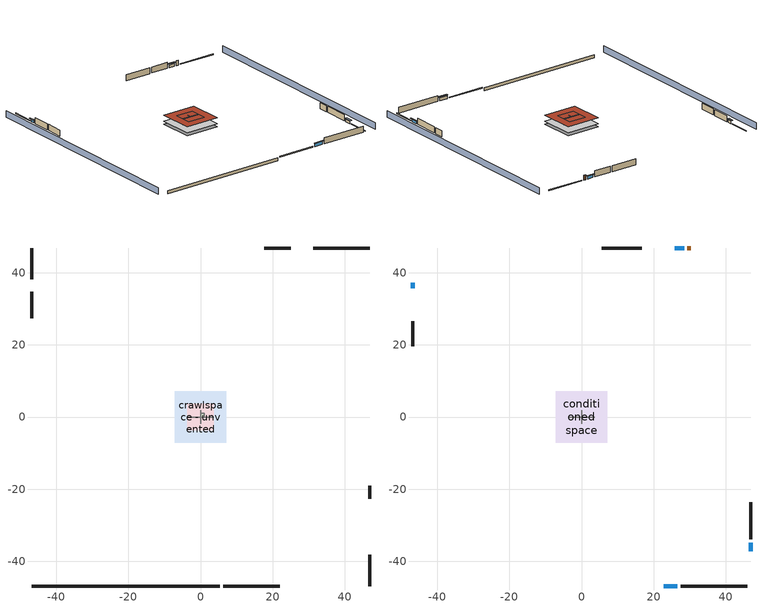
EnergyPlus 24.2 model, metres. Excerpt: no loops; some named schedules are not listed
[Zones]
air source heat pump airloop ret air zone
 floor adiabatic (AdiabaticConst): 0,0 0,1 1,1 1,0 z0
 wall adiabatic (AdiabaticConst): 0,1 0,0 1,0 1,1 0,1 z0:1
 ceiling adiabatic (AdiabaticConst): 1,0 1,1 0,1 0,0 z1
crawlspace - unvented
 floor foundation (Slab2 construction): -7.11,-7.11 -7.11,7.11 7.11,7.11 7.11,-7.11 z-0.91
 wall outside (RimJoist1 construction): 6.27,-46.87 21.94,-46.87 z0.3:0.61
 wall outside (RimJoist2 construction): -46.87,46.87 -46.87,38.18 z0.3:0.61
 wall outside (RimJoist3 construction): 46.87,46.87 31.2,46.87 z0.3:0.61
 wall outside (RimJoist4 construction): 46.87,-46.87 46.87,-38.18 z0.3:0.61
 wall foundation (FoundationWall1 construction): -46.87,-46.87 5.34,-46.87 z-0.91:0.3
garage
 floor foundation (Slab1 construction): -3.66,-3.66 -3.66,3.66 3.66,3.66 3.66,-3.66 z0
 wall outside (Wall1 construction): -46.87,34.76 -46.87,27.44 z0.3:2.74
 wall outside (Wall2 construction): 24.97,46.87 17.66,46.87 z0.3:2.74
 wall outside (Wall9 construction): 46.87,-22.73 46.87,-19.07 z0.3:2.74
 wall to conditioned space (Wall5 construction Reversed): -3.66,0 3.66,0 z0.3:2.74
 wall to conditioned space (Wall6 construction Reversed): 0,-1.83 0,1.83 z0.3:2.74
 roof outside (Roof1 construction): -3.66,3.66 -3.66,-3.66 3.66,-3.66 3.66,3.66 z2.74
conditioned space
 floor to crawlspace - unvented (Floor1 construction): -7.11,-7.11 -7.11,7.11 7.11,7.11 7.11,-7.11 z0.3
 wall outside (AdiabaticWallConstruction 1): 30.27,46.87 29.36,46.87 z0.3:2.34
 wall outside (AdiabaticWallConstruction): 22.87,-46.87 26.53,-46.87 z0.3:1.52; -46.87,37.25 -46.87,35.68 z0.3:1.37; 28.43,46.87 25.9,46.87 z0.3:1.43; 46.87,-37.25 46.87,-34.86 z0.3:1.34
 wall outside (Wall3 construction): 27.46,-46.87 45.94,-46.87 z0.3:2.74
 wall outside (Wall4 construction): -46.87,26.51 -46.87,19.57 z0.3:2.74
 wall outside (Wall7 construction): 16.73,46.87 5.66,46.87 z0.3:2.74
 wall outside (Wall8 construction): 46.87,-33.93 46.87,-23.66 z0.3:2.74
 window (WindowConstruction): 22.87,-46.87 26.53,-46.87 z0.3:1.52
 window (WindowConstruction 1): -46.87,37.25 -46.87,35.68 z0.3:1.37
 window (WindowConstruction 2): 28.43,46.87 25.9,46.87 z0.3:1.43
 window (WindowConstruction 3): 46.87,-37.25 46.87,-34.86 z0.3:1.34
 door (Door): 30.27,46.87 29.36,46.87 z0.3:2.34
 roof outside (Roof2 construction): -7.11,7.11 -7.11,-7.11 7.11,-7.11 7.11,7.11 z2.74
shading: -51.44,46.87 -51.44,-46.87 / 51.44,-46.87 51.44,46.87 z0:2.74; 26.83,-46.87 22.56,-46.87 22.56,-47.48 26.83,-47.48 z1.83; -46.87,35.38 -46.87,37.56 -47.48,37.56 -47.48,35.38 z1.68; 25.59,46.87 28.73,46.87 28.73,47.48 25.59,47.48 z1.74; 46.87,-34.55 46.87,-37.56 47.48,-37.56 47.48,-34.55 z1.65
[Building]
Building 1: Terrain=Suburbs
[Site:Location]
Portland Intl Arpt_OR: Latitude {deg}=45.59; Longitude {deg}=-122.6; Time Zone {hr}=-8; Elevation {m}=33; Keep Site Location Information=Yes
[Site:GroundTemperature:Shallow]
10.2558, 8.96328, 8.85977, 9.47314, 11.9355, 14.3863, 16.5111, 17.8571, 17.9714, 16.8767, 14.8061, 12.4304
[Site:WaterMainsTemperature]
Calculation Method=Schedule; Temperature Schedule=mains temperature schedule
[Material] Roughness=Rough; Thermal Absorptance=0.9
Name | Thickness {m} | Conductivity {W/m-K} | Density {kg/m3} | Specific Heat {J/kg-K} | Solar Absorptance | Visible Absorptance
composite shingle siding | 0.00635 | 0.162714 | 1121.4 | 1465.45 | 0.7 | 0.7
concrete 4.0 in. | 0.1016 | 1.803125 | 2242.8 | 837.4 | 0.7 | 0.7
concrete 8.0 in. | 0.2032 | 1.803125 | 2242.8 | 837.4 | 0.7 | 0.7
door material | 0.04445 | 0.0612267 | 512.64 | 1214.23 | 0.7 | 0.7
floor covering | 0.0127 | 0.0433444 | 54.468 | 1339.84 | 0.6 | 0.6
floor stud and cavity | 0.1397 | 0.923637 | 92.3553 | 1139.71 | 0.7 | 0.7
furniture material conditioned space 1; furniture material garage 1 | 0.1524 | 0.115458 | 640.8 | 1214.23 | 0.6 | 0.6
gypsum board | 0.0127 | 0.160291 | 801 | 837.4 | 0.6 | 0.6
osb sheathing 0.5 in. | 0.0127 | 0.115458 | 512.64 | 1214.23 | 0.6 | 0.6
osb sheathing 0.5 in. 1 | 0.0127 | 0.115458 | 512.64 | 1214.23 | 0.7 | 0.7
osb sheathing 0.75 in. | 0.01905 | 0.115458 | 512.64 | 1214.23 | 0.7 | 0.7
rim joist stud and cavity | 0.0508 | 0.144151 | 50.32683 | 1063.81 | 0.6 | 0.6
roof rigid ins | 0.00302951 | 0.029427 | 32.04 | 1214.23 | 0.7 | 0.7
roof rigid ins 1 | 0.103632 | 0.029427 | 32.04 | 1214.23 | 0.7 | 0.7
roof stud and cavity | 0.2032 | 0.159782 | 78.34581 | 1123.46 | 0.7 | 0.7
slate or tile shingles | 0.01905 | 0.840978 | 1899.972 | 799.717 | 0.75 | 0.75
soil 0.5 in. | 0.0127 | 1.9041 | 1842.3 | 418.7 | 0.7 | 0.7
wall rigid ins; wall rigid ins 1; wall rigid ins 2 | 0.051816 | 0.029427 | 32.04 | 1214.23 | 0.7 | 0.7
wall rigid ins 3 | 0.512978 | 0.029427 | 32.04 | 1214.23 | 0.7 | 0.7
wall stud and cavity | 0.1397 | 0.348479 | 139.0536 | 1170.24 | 0.6 | 0.6
wall stud and cavity 1 | 0.1397 | 0.207325 | 139.0536 | 1170.24 | 0.7 | 0.7
wall stud and cavity 2 | 0.1397 | 0.222524 | 139.0536 | 1170.24 | 0.7 | 0.7
wall stud and cavity 3 | 0.0889 | 0.380278 | 52.3479 | 1209.89 | 0.7 | 0.7
wall stud and cavity 4 | 0.0889 | 0.391764 | 83.0341 | 1211.67 | 0.7 | 0.7
wood siding; wood siding 1 | 0.0254 | 0.102417 | 544.68 | 1172.36 | 0.7 | 0.7
[Material:NoMass]
Adiabatic: Roughness=Rough; Thermal Resistance {m2-K/W}=176.1; Thermal Absorptance=0.9; Solar Absorptance=0.7; Visible Absorptance=0.7
[WindowMaterial:SimpleGlazingSystem]
WindowMaterial: U-Factor {W/m2-K}=2.15764; Solar Heat Gain Coefficient=0.44
[Construction]
AdiabaticConst: Adiabatic
AdiabaticWallConstruction: wood siding, wall rigid ins 3, wall stud and cavity 3, gypsum board
AdiabaticWallConstruction 1: wood siding 1, wall rigid ins 3, wall stud and cavity 3, gypsum board
Door: door material
Floor1 construction: floor stud and cavity, osb sheathing 0.75 in., floor covering
FoundationWall1 construction: concrete 8.0 in.
furniture construction conditioned space 1: furniture material conditioned space 1
furniture construction garage 1: furniture material garage 1
PartitionWallConstruction: gypsum board, wall stud and cavity 4, gypsum board
RimJoist1 construction; RimJoist2 construction; RimJoist3 construction; RimJoist4 construction: composite shingle siding, rim joist stud and cavity
Roof1 construction: slate or tile shingles, roof rigid ins, osb sheathing 0.5 in.
Roof2 construction: slate or tile shingles, roof rigid ins 1, osb sheathing 0.75 in., roof stud and cavity, gypsum board
Slab1 construction: concrete 4.0 in.
Slab2 construction: soil 0.5 in.
Wall1 construction; Wall2 construction; Wall9 construction: composite shingle siding, osb sheathing 0.5 in. 1, wall stud and cavity
Wall3 construction; Wall4 construction: composite shingle siding, wall rigid ins, osb sheathing 0.5 in. 1, wall stud and cavity 1, gypsum board
Wall5 construction Reversed: gypsum board, wall stud and cavity 2, osb sheathing 0.5 in. 1, wall rigid ins 1
Wall6 construction Reversed: gypsum board, wall stud and cavity 2, osb sheathing 0.5 in. 1, wall rigid ins 2
Wall7 construction; Wall8 construction: composite shingle siding, wall rigid ins 2, osb sheathing 0.5 in. 1, wall stud and cavity 1, gypsum board
WindowConstruction; WindowConstruction 1; WindowConstruction 2; WindowConstruction 3: WindowMaterial
[Zone] Multiplier=1
Name | Volume {m3} | Part of Total Floor Area
air source heat pump airloop ret air zone | 1 | No
conditioned space | 493.619 | Yes
crawlspace - unvented | 246.81 | Yes
garage | 130.484 | Yes
[Space]
Name | Zone | Space Type | Volume {m3}
air source heat pump airloop ret air space | air source heat pump airloop ret air zone | Plenum Space Type
conditioned space 1 | conditioned space |  | 493.619
crawlspace - unvented 1 | crawlspace - unvented |  | 246.81
garage 1 | garage |  | 130.484
[SpaceList]
Plenum Space Type: air source heat pump airloop ret air space
[OtherEquipment] Design Level Calculation Method=EquipmentLevel
Name | Fuel Type | Zone or ZoneList or Space or SpaceList | Schedule | Design Level {W} | Fraction Latent | Fraction Radiant | Fraction Lost
air source heat pump airloop_0 RetCondToRP; air source heat pump airloop_0 RetSensLkToRP | None | air source heat pump airloop ret air space | Always On Discrete | 0 | 0 | 0 | 0
air source heat pump airloop_0 RetLatLkToRP | None | air source heat pump airloop ret air space | Always On Discrete | 0 | 1 | 0 | 0
air source heat pump airloop_0 SupCondToLv; air source heat pump airloop_0 SupSensLkToCond; mech vent house fan sensible load | None | conditioned space 1 | Always On Discrete | 0 | 0 | 0 | 0
air source heat pump airloop_0 SupLatLkToCond; mech vent house fan latent load | None | conditioned space 1 | Always On Discrete | 0 | 1 | 0 | 0
clothes dryer 1 | Electricity | conditioned space 1 | clothes_dryer | 0 | 0.015 | 0.081 | 0.85
cooking range 1 | Electricity | conditioned space 1 | cooking_range | 0 | 0.08 | 0.432 | 0.2
general water use latent | None | conditioned space 1 | general water use schedule | 62.594 | 1 | 0 | 0
general water use sensible | None | conditioned space 1 | general water use schedule | -61.6891 | 0 | 0.6 | 0
air source heat pump airloop_0 RetCondToDZ; air source heat pump airloop_0 SupCondToDZ; air source heat pump airloop_0 SupSensLkToDZ | None | crawlspace - unvented 1 | Always On Discrete | 0 | 0 | 0 | 0
air source heat pump airloop_0 SupLatLkToDZ | None | crawlspace - unvented 1 | Always On Discrete | 0 | 1 | 0 | 0
water heater energy adjustment1 | Electricity | garage 1 | Always On Discrete | 0.01 | 0 | 0 | 1
water heater lat | None | garage 1 | Always On Discrete | 0 | 1 | 0 | 0
water heater sens | None | garage 1 | Always On Discrete | 0 | 0 | 0 | 0
[SurfaceProperty:IncidentSolarMultiplier] Incident Solar Multiplier=1; Incident Solar Multiplier Schedule=trans schedule winter=0.85 summer=0.7
Window1; Window2; Window3; Window4
[InternalMass]
Name | Construction | Zone or ZoneList | Space or SpaceList | Surface Area {m2}
furniture mass conditioned space 1 | furniture construction conditioned space 1 | conditioned space | conditioned space 1 | 80.97429
partition wall mass | PartitionWallConstruction | conditioned space | conditioned space 1 | 202.436
furniture mass garage 1 | furniture construction garage 1 | garage | garage 1 | 5.35122
[Lights] Design Level Calculation Method=LightingLevel; Return Air Fraction=0; Fraction Radiant=0.6; Fraction Visible=0.2; Fraction Replaceable=1
Name | Zone or ZoneList or Space or SpaceList | Schedule | Lighting Level {W}
interior lighting | conditioned space 1 | lighting_interior | 1271.93
garage lighting | garage 1 | lighting_garage | 53.9271
[People]
occupants: Zone or ZoneList or Space or SpaceList=conditioned space 1; Number of People Schedule=occupants; Number of People Calculation Method=People; Number of People=3; Fraction Radiant=0.314171; Sensible Heat Fraction=0.56303; Activity Level Schedule=occupants activity schedule; Carbon Dioxide Generation Rate {m3/s-W}=0; Enable ASHRAE 55 Comfort Warnings=No; Mean Radiant Temperature Calculation Type=EnclosureAveraged
[ElectricEquipment] Design Level Calculation Method=EquipmentLevel
Name | Zone or ZoneList or Space or SpaceList | Schedule | Design Level {W} | Fraction Latent | Fraction Radiant | Fraction Lost
ceiling fan | conditioned space 1 | ceiling_fan | 17.3605 | 0 | 0.558 | 0
clothes dryer | conditioned space 1 | clothes_dryer | 5667.65 | 0.015 | 0.081 | 0.85
clothes washer | conditioned space 1 | clothes_washer | 324.043 | 0.03 | 0.162 | 0.7
cooking range | conditioned space 1 | cooking_range | 1432.13 | 0.08 | 0.432 | 0.2
dishwasher | conditioned space 1 | dishwasher | 592.591 | 0.3 | 0.18 | 0.4
fridge | conditioned space 1 | fridge schedule | 49.4292 | 0 | 0.6 | 0
mech vent bath fan 0 | conditioned space 1 | mech vent bath fan 0 schedule | 30 | 0 | 0 | 1
mech vent house fan | conditioned space 1 | mech vent house fan schedule | 0 | 0 | 0 | 1
mech vent house fan cfis | conditioned space 1 | mech vent house fan cfis schedule | 0 | 0 | 0 | 0
mech vent range fan 0 | conditioned space 1 | mech vent range fan 0 schedule | 30 | 0 | 0 | 1
misc plug loads | conditioned space 1 | plug_loads_other | 393.76 | 0.021 | 0.558 | 0.049
misc tv | conditioned space 1 | plug_loads_tv | 490.034 | 0 | 0.6 | 0
whole house fan | conditioned space 1 | Always On Discrete | 0 | 0 | 0 | 1
freezer | garage 1 | freezer schedule | 194.914 | 0 | 0.6 | 0
fridge 1 | garage 1 | fridge schedule 1 | 90.9498 | 0 | 0.6 | 0
[ZoneInfiltration:DesignFlowRate] Schedule=Always On Discrete
Name | Zone or ZoneList or Space or SpaceList | Design Flow Rate Calculation Method | Design Flow Rate {m3/s} | Air Changes per Hour {1/hr} | Constant Term Coefficient | Temperature Term Coefficient | Velocity Term Coefficient | Velocity Squared Term Coefficient
infil flow; natural vent flow; whole house fan flow | conditioned space 1 | Flow/Zone | 0
crawlspace_unvented 1 duct leakage imbalance infil flow | crawlspace - unvented 1 | Flow/Zone | 0
infil crawlspace - unvented 1 | crawlspace - unvented 1 | AirChanges/Hour |  | 0.1 | 1 | 0 | 0 | 0
[ZoneMixing] Schedule=Always On Continuous; Design Flow Rate Calculation Method=Flow/Zone; Design Flow Rate {m3/s}=0
Name | Zone or Space | Source Zone or Space
air source heat pump airloop_0 ZoneMixDZToCond mix | conditioned space | crawlspace - unvented
air source heat pump airloop_0 ZoneMixCondToDZ mix | crawlspace - unvented | conditioned space
[SurfaceProperty:ExposedFoundationPerimeter] Exposed Perimeter Calculation Method=TotalExposedPerimeter
Name | Total Exposed Perimeter {m}
Slab2 | 52.21224
Slab1 | 18.288
[ZoneInfiltration:EffectiveLeakageArea]
infil garage 1: Zone or Space=garage 1; Schedule=Always On Discrete; Effective Air Leakage Area {cm2}=407.755; Stack Coefficient=0.000129147; Wind Coefficient=4.64657e-05
[AvailabilityManager:Scheduled]
air source heat pump airloop Availability Manager: Schedule=Always On Discrete
[AirLoopHVAC:ReturnPlenum]
Air Loop HVAC Return Plenum 1: Zone=air source heat pump airloop ret air zone
[WaterUse:Equipment]
dishwasher: Peak Flow Rate {m3/s}=6.5575e-06; Flow Rate Fraction Schedule=hot_water_dishwasher
[Foundation:Kiva] Wall Depth Below Slab {m}=0.2032
Name | Initial Indoor Air Temperature {C} | Wall Height Above Grade {m}
Foundation Kiva 1 | 13.4258 | 0.1016
Foundation Kiva 2 | 8.71751 | 0.3048
[Foundation:Kiva:Settings]
Soil Conductivity {W/m-K}=1.9041; Soil Density {kg/m3}=1842.3; Soil Specific Heat {J/kg-K}=418.7; Ground Solar Absorptivity=0.9; Ground Thermal Absorptivity=0.9; Ground Surface Roughness {m}=0.03; Far-Field Width {m}=40; Deep-Ground Boundary Condition=ZeroFlux; Deep-Ground Depth {m}=40; Minimum Cell Dimension {m}=0.2; Maximum Cell Growth Coefficient=3; Simulation Timestep=Timestep
[Exterior:Lights]
exterior lighting: Schedule=exterior lighting schedule; Design Level {W}=48.0871
[EnergyManagementSystem:GlobalVariable]
air_source_heat_pump_airloop_0_DuctImbalLkExhFanEquivCond
air_source_heat_pump_airloop_0_DuctImbalLkExhFanEquivDZ
air_source_heat_pump_airloop_0_DuctImbalLkSupFanEquivCond
air_source_heat_pump_airloop_0_DuctImbalLkSupFanEquivDZ
air_source_heat_pump_airloop_0_DZ_T
air_source_heat_pump_airloop_0_DZ_W
air_source_heat_pump_airloop_0_RetCondToDZ
air_source_heat_pump_airloop_0_RetCondToRP
air_source_heat_pump_airloop_0_RetLatLkToRP
air_source_heat_pump_airloop_0_RetSensLkToRP
air_source_heat_pump_airloop_0_SupCondToDZ
air_source_heat_pump_airloop_0_SupCondToLv
air_source_heat_pump_airloop_0_SupLatLkToCond
air_source_heat_pump_airloop_0_SupLatLkToDZ
air_source_heat_pump_airloop_0_SupSensLkToCond
air_source_heat_pump_airloop_0_SupSensLkToDZ
air_source_heat_pump_airloop_0_ZoneMixCondToDZ
air_source_heat_pump_airloop_0_ZoneMixDZToCond
air_source_heat_pump_airloop_AH_MFR
air_source_heat_pump_airloop_AH_Tout
air_source_heat_pump_airloop_AH_VFR
air_source_heat_pump_airloop_AH_Wout
air_source_heat_pump_airloop_Fan_RTF
air_source_heat_pump_airloop_RA_T
air_source_heat_pump_airloop_Ra_W
infil_program_Qfan
infil_program_Qinf
natural_vent_program_Qnv
natural_vent_program_Qwhf
[EnergyManagementSystem:Sensor]
Name | Output:Variable or Output:Meter Index Key | Output:Variable or Output:Meter
airflow_gain | infil flow | Infiltration Sensible Heat Gain Energy
airflow_gain_1 | natural vent flow | Infiltration Sensible Heat Gain Energy
airflow_gain_2 | whole house fan flow | Infiltration Sensible Heat Gain Energy
airflow_loss | infil flow | Infiltration Sensible Heat Loss Energy
airflow_loss_1 | natural vent flow | Infiltration Sensible Heat Loss Energy
airflow_loss_2 | whole house fan flow | Infiltration Sensible Heat Loss Energy
air_source_heat_pump_airloop_0_DZ_T_s | crawlspace - unvented | Zone Air Temperature
air_source_heat_pump_airloop_0_DZ_W_s | crawlspace - unvented | Zone Mean Air Humidity Ratio
air_source_heat_pump_airloop_AH_MFR_s | Node 6 | System Node Mass Flow Rate
air_source_heat_pump_airloop_AH_Tout_s | Node 6 | System Node Temperature
air_source_heat_pump_airloop_AH_VFR_s | Node 6 | System Node Current Density Volume Flow Rate
air_source_heat_pump_airloop_AH_Wout_s | Node 6 | System Node Humidity Ratio
air_source_heat_pump_airloop_RA_T_s | Node 9 | System Node Temperature
air_source_heat_pump_airloop_Ra_W_s | Node 9 | System Node Humidity Ratio
clg_load_cond |  | Cooling:EnergyTransfer:Zone:CONDITIONED SPACE
clg_load_duct |  | Cooling:EnergyTransfer:Zone:AIR SOURCE HEAT PUMP AIRLOOP RET AIR ZONE
clg_sp_s; clg_sp_s_1 | cooling setpoint | Schedule Value
clothes_dryer_exhaust_0_sch_s | clothes_dryer | Schedule Value
cool_season | cooling season schedule | Schedule Value
ducts_conv | air source heat pump airloop_0 RetCondToRP | Other Equipment Convective Heating Energy
ducts_conv_1 | air source heat pump airloop_0 RetLatLkToRP | Other Equipment Convective Heating Energy
ducts_conv_2 | air source heat pump airloop_0 RetSensLkToRP | Other Equipment Convective Heating Energy
ducts_conv_3 | air source heat pump airloop_0 SupCondToLv | Other Equipment Convective Heating Energy
ducts_conv_4 | air source heat pump airloop_0 SupLatLkToCond | Other Equipment Convective Heating Energy
ducts_conv_5 | air source heat pump airloop_0 SupSensLkToCond | Other Equipment Convective Heating Energy
ducts_rad | air source heat pump airloop_0 RetCondToRP | Other Equipment Radiant Heating Energy
ducts_rad_1 | air source heat pump airloop_0 RetLatLkToRP | Other Equipment Radiant Heating Energy
ducts_rad_2 | air source heat pump airloop_0 RetSensLkToRP | Other Equipment Radiant Heating Energy
ducts_rad_3 | air source heat pump airloop_0 SupCondToLv | Other Equipment Radiant Heating Energy
ducts_rad_4 | air source heat pump airloop_0 SupLatLkToCond | Other Equipment Radiant Heating Energy
ducts_rad_5 | air source heat pump airloop_0 SupSensLkToCond | Other Equipment Radiant Heating Energy
fridge_tin_s_1 | garage | Zone Mean Air Temperature
htg_load_cond |  | Heating:EnergyTransfer:Zone:CONDITIONED SPACE
htg_load_duct |  | Heating:EnergyTransfer:Zone:AIR SOURCE HEAT PUMP AIRLOOP RET AIR ZONE
htg_sp_s; htg_sp_s_1 | heating setpoint | Schedule Value
ig_ee_conv | ceiling fan | Electric Equipment Convective Heating Energy
ig_ee_conv_1 | clothes dryer | Electric Equipment Convective Heating Energy
ig_ee_conv_3 | cooking range | Electric Equipment Convective Heating Energy
ig_ee_conv_4 | dishwasher | Electric Equipment Convective Heating Energy
ig_ee_conv_5 | fridge | Electric Equipment Convective Heating Energy
ig_ee_conv_6 | misc plug loads | Electric Equipment Convective Heating Energy
ig_ee_conv_7 | misc tv | Electric Equipment Convective Heating Energy
ig_ee_conv_8 | whole house fan | Electric Equipment Convective Heating Energy
ig_ee_rad | ceiling fan | Electric Equipment Radiant Heating Energy
ig_ee_rad_1 | clothes dryer | Electric Equipment Radiant Heating Energy
ig_ee_rad_3 | cooking range | Electric Equipment Radiant Heating Energy
ig_ee_rad_4 | dishwasher | Electric Equipment Radiant Heating Energy
ig_ee_rad_5 | fridge | Electric Equipment Radiant Heating Energy
ig_ee_rad_6 | misc plug loads | Electric Equipment Radiant Heating Energy
ig_ee_rad_7 | misc tv | Electric Equipment Radiant Heating Energy
ig_ee_rad_8 | whole house fan | Electric Equipment Radiant Heating Energy
ig_lgt_conv | interior lighting | Lights Convective Heating Energy
ig_lgt_rad | interior lighting | Lights Radiant Heating Energy
ig_lgt_vis | interior lighting | Lights Visible Radiation Heating Energy
ig_oe_conv | clothes dryer 1 | Other Equipment Convective Heating Energy
ig_oe_conv_1 | cooking range 1 | Other Equipment Convective Heating Energy
ig_oe_conv_2 | general water use latent | Other Equipment Convective Heating Energy
ig_oe_conv_3 | general water use sensible | Other Equipment Convective Heating Energy
ig_oe_rad | clothes dryer 1 | Other Equipment Radiant Heating Energy
ig_oe_rad_1 | cooking range 1 | Other Equipment Radiant Heating Energy
ig_oe_rad_2 | general water use latent | Other Equipment Radiant Heating Energy
ig_oe_rad_3 | general water use sensible | Other Equipment Radiant Heating Energy
ig_ppl_conv | occupants | People Convective Heating Energy
ig_ppl_rad | occupants | People Radiant Heating Energy
im_conv | furniture mass conditioned space 1 | Surface Inside Face Convection Heat Gain Energy
im_conv_1 | partition wall mass | Surface Inside Face Convection Heat Gain Energy
im_ig | furniture mass conditioned space 1 | Surface Inside Face Internal Gains Radiation Heat Gain Energy
im_ig_1 | partition wall mass | Surface Inside Face Internal Gains Radiation Heat Gain Energy
im_lgt | furniture mass conditioned space 1 | Surface Inside Face Lights Radiation Heat Gain Energy
im_lgt_1 | partition wall mass | Surface Inside Face Lights Radiation Heat Gain Energy
im_sol | furniture mass conditioned space 1 | Surface Inside Face Solar Radiation Heat Gain Energy
im_sol_1 | partition wall mass | Surface Inside Face Solar Radiation Heat Gain Energy
im_surf | furniture mass conditioned space 1 | Surface Inside Face Net Surface Thermal Radiation Heat Gain Energy
im_surf_1 | partition wall mass | Surface Inside Face Net Surface Thermal Radiation Heat Gain Energy
mech_vent_bath_fan_0_sch_s | mech vent bath fan 0 schedule | Schedule Value
mech_vent_range_fan_0_sch_s | mech vent range fan 0 schedule | Schedule Value
mv_conv | mech vent bath fan 0 | Electric Equipment Convective Heating Energy
mv_conv_1 | mech vent house fan | Electric Equipment Convective Heating Energy
mv_conv_2 | mech vent house fan cfis | Electric Equipment Convective Heating Energy
mv_conv_3 | mech vent range fan 0 | Electric Equipment Convective Heating Energy
mv_conv_4 | mech vent house fan latent load | Other Equipment Convective Heating Energy
mv_conv_5 | mech vent house fan sensible load | Other Equipment Convective Heating Energy
mv_rad | mech vent bath fan 0 | Electric Equipment Radiant Heating Energy
mv_rad_1 | mech vent house fan | Electric Equipment Radiant Heating Energy
mv_rad_2 | mech vent house fan cfis | Electric Equipment Radiant Heating Energy
mv_rad_3 | mech vent range fan 0 | Electric Equipment Radiant Heating Energy
mv_rad_4 | mech vent house fan latent load | Other Equipment Radiant Heating Energy
mv_rad_5 | mech vent house fan sensible load | Other Equipment Radiant Heating Energy
natural_vent_s | natural vent schedule | Schedule Value
out_pb_s |  | Site Outdoor Air Barometric Pressure
out_wt_s |  | Site Outdoor Air Humidity Ratio
site_vw_s |  | Site Wind Speed
ss_back_out | Window1 | Surface Window Shortwave from Zone Back Out Window Heat Transfer Rate
ss_back_out_1 | Window2 | Surface Window Shortwave from Zone Back Out Window Heat Transfer Rate
ss_back_out_2 | Window3 | Surface Window Shortwave from Zone Back Out Window Heat Transfer Rate
ss_back_out_3 | Window4 | Surface Window Shortwave from Zone Back Out Window Heat Transfer Rate
ss_conv | Door1 | Surface Inside Face Convection Heat Gain Energy
ss_conv_1 | Window1 | Surface Inside Face Convection Heat Gain Energy
ss_conv_2 | Window2 | Surface Inside Face Convection Heat Gain Energy
ss_conv_3 | Window3 | Surface Inside Face Convection Heat Gain Energy
ss_conv_4 | Window4 | Surface Inside Face Convection Heat Gain Energy
ss_ig | Door1 | Surface Inside Face Internal Gains Radiation Heat Gain Energy
ss_ig_1 | Window1 | Surface Inside Face Internal Gains Radiation Heat Gain Energy
ss_ig_2 | Window2 | Surface Inside Face Internal Gains Radiation Heat Gain Energy
ss_ig_3 | Window3 | Surface Inside Face Internal Gains Radiation Heat Gain Energy
ss_ig_4 | Window4 | Surface Inside Face Internal Gains Radiation Heat Gain Energy
ss_lgt | Door1 | Surface Inside Face Lights Radiation Heat Gain Energy
ss_sol | Door1 | Surface Inside Face Solar Radiation Heat Gain Energy
ss_surf | Door1 | Surface Inside Face Net Surface Thermal Radiation Heat Gain Energy
ss_surf_1 | Window1 | Surface Inside Face Net Surface Thermal Radiation Heat Gain Energy
ss_surf_2 | Window2 | Surface Inside Face Net Surface Thermal Radiation Heat Gain Energy
ss_surf_3 | Window3 | Surface Inside Face Net Surface Thermal Radiation Heat Gain Energy
